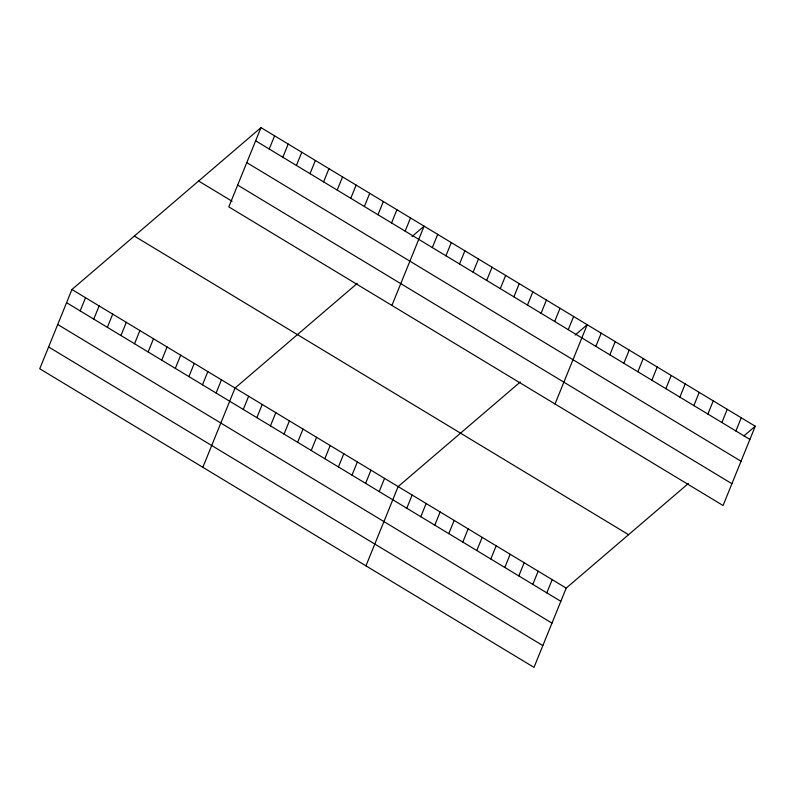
<?xml version="1.0" encoding="UTF-8"?>
<svg xmlns="http://www.w3.org/2000/svg" width="795" height="795" viewBox="0 0 795 795"><rect width="100%" height="100%" fill="white"/><g stroke="black" fill="none" stroke-linecap="round" stroke-linejoin="round"><path stroke-width="1.19" d="M260.998 127.617L228.811 206.889L723.062 505.511L755.25 426.239L260.998 127.617L71.938 289.489L39.75 368.761L534.002 667.383L566.189 588.111L688.391 483.479M80.176 310.905L85.532 297.708M93.76 319.113L99.127 305.916M107.355 327.321L112.711 314.124M120.949 335.54L126.306 322.343M134.544 343.748L139.9 330.551M148.128 351.966L153.495 338.759M161.723 360.175L167.079 346.978M175.317 368.383L180.674 355.186M269.237 149.023L274.593 135.826M188.902 376.601L194.268 363.394M282.831 157.241L288.188 144.044M202.496 384.81L207.863 371.613M296.416 165.449L301.782 152.252M216.091 393.018L221.447 379.821M310.01 173.668L315.367 160.461M202.854 467.311L235.042 388.04L357.253 283.398M323.605 181.876L328.961 168.679M243.27 409.445L248.636 396.248M337.189 190.084L342.556 176.888M256.865 417.653L262.221 404.456M350.784 198.303L356.15 185.096M270.459 425.872L275.815 412.675M364.378 206.511L369.735 193.314M284.053 434.08L289.41 420.883M377.973 214.72L383.329 201.523M297.638 442.298L303.004 429.091M391.557 222.938L396.924 209.741M311.233 450.507L316.589 437.31M405.152 231.146L410.508 217.949M324.827 458.715L330.183 445.518M391.915 305.439L424.103 226.158L411.969 236.552M338.412 466.933L343.778 453.726M432.341 247.573L437.697 234.376M352.006 475.142L357.372 461.945M445.925 255.781L451.292 242.584M365.601 483.35L370.957 470.153M459.52 264L464.876 250.793M379.195 491.568L384.551 478.371M473.114 272.208L478.471 259.011M365.948 565.851L398.146 486.58L520.347 381.948M486.699 280.416L492.065 267.219M406.792 508.243L412.148 495.037M500.293 288.635L505.66 275.438M420.793 516.7L426.15 503.503M513.888 296.843L519.244 283.646M434.795 525.157L440.152 511.96M527.482 305.051L532.839 291.854M448.797 533.624L454.154 520.427M541.067 313.27L546.433 300.073M462.799 542.081L468.166 528.884M554.662 321.478L560.018 308.281M476.801 550.547L482.168 537.341M568.256 329.696L573.612 316.49M490.813 559.004L496.169 545.807M555.019 403.979L587.207 324.708L575.073 335.092M504.815 567.461L510.171 554.264M595.853 346.362L601.209 333.165M518.817 575.928L524.173 562.731M609.854 354.828L615.211 341.631M532.819 584.385L538.175 571.188M623.856 363.285L629.213 350.088M546.821 592.851L552.187 579.644M637.858 371.752L643.225 358.545M651.86 380.209L657.226 367.012M665.872 388.666L671.228 375.469M679.874 397.132L685.23 383.935M693.876 405.589L699.232 392.392M707.878 414.056L713.234 400.849M721.88 422.513L727.246 409.316M735.892 430.97L741.248 417.772M743.981 435.879L755.25 426.239M255.642 140.814L749.894 439.436M246.788 162.617L741.039 461.239M237.665 185.086L731.917 483.708M198.611 181.031L232.07 201.244M134.335 236.075L628.577 534.687M71.938 289.489L566.189 588.111M66.581 302.686L560.823 601.308M57.727 324.499L551.978 623.111M48.604 346.958L542.856 645.58"/></g></svg>
